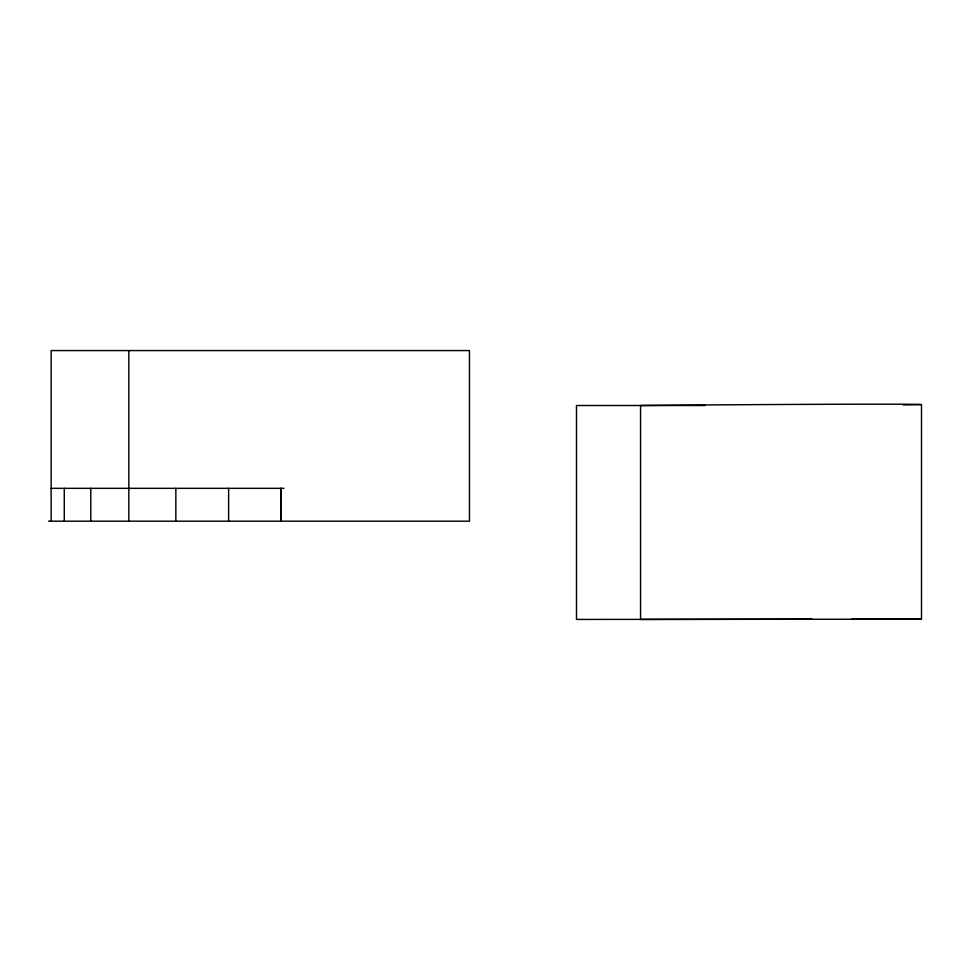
<?xml version="1.0" encoding="UTF-8"?>
<svg xmlns="http://www.w3.org/2000/svg" width="970" height="970" viewBox="0 0 970 970"><rect width="100%" height="100%" fill="white"/><g stroke="black" fill="none" stroke-linecap="round" stroke-linejoin="round"><path stroke-width="1.45" d="M921.5 404.563L921.5 619.199L576.483 619.43L576.483 405.508L704.899 405.508M812.157 619.151L640.564 619.43L640.564 405.508A173.569 0.825 -0.3 0 1 859.008 404.199A173.569 0.825 -0.3 0 1 903.179 404.963M51.143 488.334L284.052 488.334M48.5 521.181L469.468 521.181L469.468 350.57L51.143 350.57L51.143 521.181M851.842 619.115L921.5 619.199M281.106 488.334L281.106 521.181M280.9 488.334L280.9 521.181M228.617 488.334L228.617 521.181M175.849 488.334L175.849 521.181M128.828 350.57L128.828 521.181M90.78 488.334L90.78 521.181M64.275 488.334L64.275 521.181"/></g></svg>
